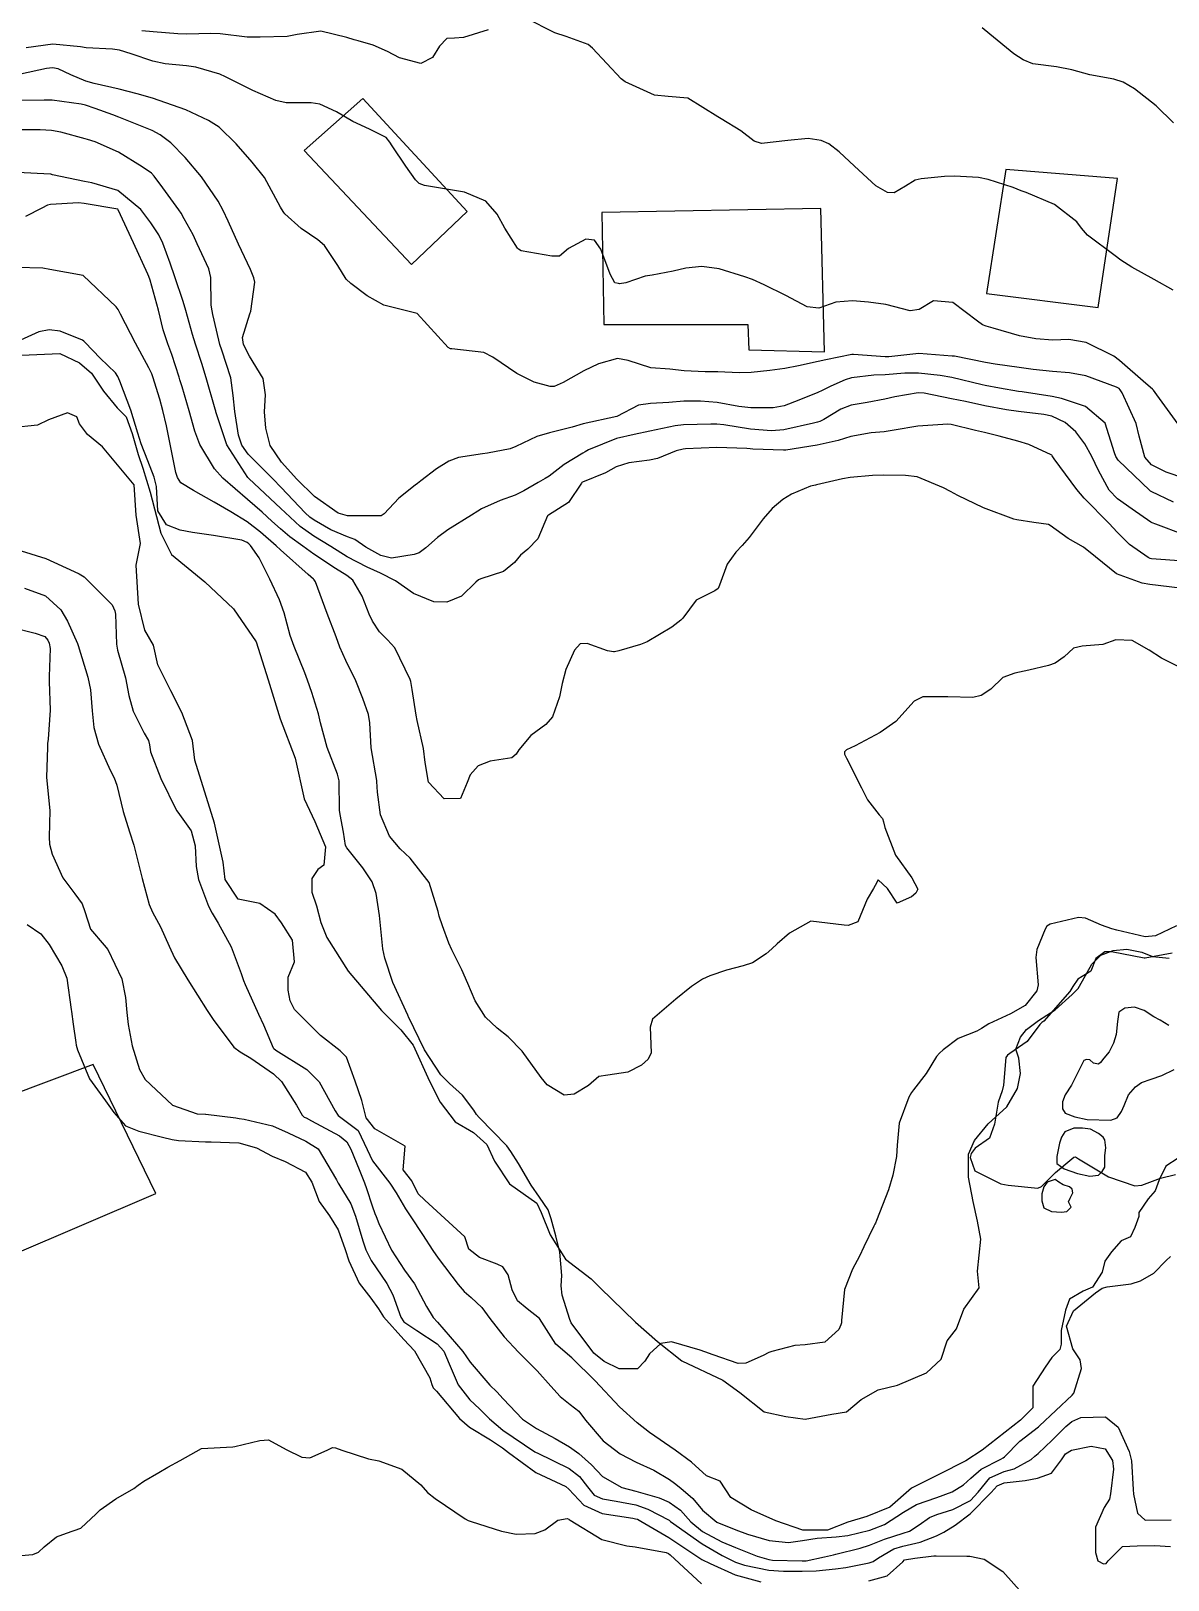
# Model space of a CAD drawing. Header units: metres. Extents: x 318500 to 325275, y 7408834 to 7428799.
# Drawn here: x 322051.9 to 322119.8, y 7422802 to 7422894.6 of the extents above; entities that cross this region are included whole.
import ezdxf

# ---------------------------------------------------------------- set-up
doc = ezdxf.new("R2010")
doc.units = ezdxf.units.M
doc.header["$MEASUREMENT"] = 0
for name, color, linetype in [('Curvas de Nivel 1m', 11, 'Continuous'), ('Curvas de Nivel 5m', 15, 'Continuous'), ('Edificações', 30, 'Continuous'), ('Hidrografia', 140, 'Continuous'), ('Vias Primárias', 230, 'Continuous')]:
    doc.layers.add(name, color=color, linetype=linetype)

msp = doc.modelspace()

# ---------------------------------------------------------------- linework, layer by layer
at = {"layer": 'Curvas de Nivel 1m', "flags": 128}
for points, elevation in [([(322120.129, 7422879.113), (322118.989, 7422879.75), (322117.662, 7422880.488), (322117.006, 7422880.909), (322116.676, 7422881.163), (322115.022, 7422882.408), (322114.659, 7422882.818), (322114.371, 7422883.19), (322113.045, 7422884.24), (322111.348, 7422884.943), (322111.057, 7422885.054), (322110.576, 7422885.245), (322109.067, 7422885.722), (322108.496, 7422885.841), (322107.07, 7422885.934), (322106.469, 7422885.898), (322105.067, 7422885.761), (322104.705, 7422885.684), (322104.127, 7422885.329), (322103.455, 7422884.935), (322103.054, 7422884.954), (322102.364, 7422885.35), (322101.077, 7422886.525), (322100.172, 7422887.384), (322099.558, 7422887.857), (322099.097, 7422888.066), (322098.321, 7422888.185), (322097.096, 7422888.061), (322095.536, 7422887.885), (322095.096, 7422888.016), (322094.283, 7422888.644), (322093.109, 7422889.354), (322092.925, 7422889.482), (322091.126, 7422890.597), (322089.948, 7422890.697), (322089.129, 7422890.771), (322087.37, 7422891.557), (322087.143, 7422891.741), (322085.432, 7422893.577), (322085.172, 7422893.789), (322083.852, 7422894.275), (322083.179, 7422894.494), (322081.437, 7422895.378)], 759), ([(322079.18, 7422894.676), (322077.712, 7422894.218), (322077.175, 7422894.186), (322076.71, 7422894.16), (322076.27, 7422893.699), (322075.85, 7422893.013), (322075.154, 7422892.661), (322073.881, 7422893.007), (322073.165, 7422893.388), (322072.316, 7422893.753), (322071.417, 7422894.011), (322071.173, 7422894.073), (322070.731, 7422894.217), (322069.178, 7422894.593), (322067.761, 7422894.397), (322067.175, 7422894.274), (322065.567, 7422894.238), (322065.174, 7422894.227), (322064.789, 7422894.238), (322063.168, 7422894.43), (322062.6, 7422894.447), (322061.168, 7422894.411), (322060.646, 7422894.429), (322059.169, 7422894.563), (322058.484, 7422894.623)], 759), ([(322120.435, 7422871.107), (322119.16, 7422872.862), (322118.964, 7422873.129), (322118.901, 7422873.195), (322118.502, 7422873.54), (322116.926, 7422874.914), (322116.592, 7422875.163), (322114.938, 7422875.983), (322113.897, 7422876.153), (322112.939, 7422876.13), (322111.916, 7422876.202), (322110.942, 7422876.391), (322109.367, 7422876.835), (322108.947, 7422876.961), (322108.734, 7422877.049), (322108.444, 7422877.268), (322106.966, 7422878.381), (322105.806, 7422878.469), (322104.959, 7422877.952), (322104.409, 7422877.875), (322102.964, 7422878.247), (322101.926, 7422878.395), (322100.967, 7422878.476), (322099.965, 7422878.385), (322098.96, 7422878.042), (322098.247, 7422878.121), (322096.971, 7422878.797), (322095.679, 7422879.44), (322094.984, 7422879.744), (322094.526, 7422879.916), (322092.994, 7422880.393), (322091.957, 7422880.524), (322090.994, 7422880.434), (322090.247, 7422880.255), (322088.987, 7422880.002), (322088.575, 7422879.946), (322087.422, 7422879.546), (322087.035, 7422879.493), (322086.979, 7422879.501), (322086.762, 7422879.553), (322086.479, 7422880.067), (322085.924, 7422881.566), (322085.55, 7422882.107), (322085.016, 7422882.167), (322083.996, 7422881.595), (322083.461, 7422881.145), (322083.003, 7422881.136), (322081.166, 7422881.47), (322081.009, 7422881.565), (322080.943, 7422881.631), (322080.192, 7422882.812), (322079.73, 7422883.649), (322079.041, 7422884.425), (322077.767, 7422884.962), (322077.051, 7422885.098), (322075.39, 7422885.372), (322075.057, 7422885.498), (322074.84, 7422885.713), (322074.271, 7422886.523), (322073.449, 7422887.735), (322073.312, 7422887.956), (322073.095, 7422888.233), (322072.087, 7422888.742), (322071.104, 7422889.188), (322070.113, 7422889.78), (322069.117, 7422890.232), (322068.607, 7422890.308), (322067.117, 7422890.305), (322066.498, 7422890.45), (322065.128, 7422891.047), (322063.481, 7422891.867), (322063.141, 7422892.015), (322061.707, 7422892.453), (322061.146, 7422892.527), (322059.872, 7422892.644), (322059.149, 7422892.812), (322057.854, 7422893.242), (322057.155, 7422893.458), (322056.722, 7422893.523), (322055.156, 7422893.595), (322054.822, 7422893.65), (322053.158, 7422893.819), (322051.578, 7422893.603)], 758), ([(322120.831, 7422867.851), (322119.717, 7422868.236), (322118.843, 7422868.676), (322118.433, 7422869.136), (322118.106, 7422870.385), (322117.915, 7422871.144), (322117.087, 7422872.967), (322116.975, 7422873.159), (322116.901, 7422873.235), (322116.751, 7422873.312), (322114.912, 7422873.998), (322113.935, 7422874.174), (322112.916, 7422874.255), (322111.767, 7422874.378), (322110.919, 7422874.481), (322109.485, 7422874.691), (322108.923, 7422874.791), (322107.056, 7422875.16), (322106.928, 7422875.175), (322104.93, 7422875.32), (322103.133, 7422875.132), (322102.927, 7422875.127), (322101.034, 7422875.263), (322100.928, 7422875.256), (322099.371, 7422874.945), (322098.922, 7422874.847), (322097.736, 7422874.59), (322096.915, 7422874.424), (322096.032, 7422874.314), (322094.911, 7422874.192), (322094.199, 7422874.169), (322092.911, 7422874.231), (322092.162, 7422874.231), (322090.912, 7422874.297), (322090.044, 7422874.382), (322088.914, 7422874.474), (322087.553, 7422874.911), (322086.922, 7422875.022), (322085.773, 7422874.711), (322084.911, 7422874.284), (322083.665, 7422873.599), (322083.142, 7422873.361), (322082.896, 7422873.35), (322081.932, 7422873.62), (322080.907, 7422874.122), (322079.465, 7422875.108), (322078.926, 7422875.38), (322077.022, 7422875.595), (322076.929, 7422875.61), (322076.795, 7422875.691), (322074.95, 7422877.71), (322072.957, 7422878.225), (322071.946, 7422878.775), (322070.976, 7422879.501), (322070.7, 7422879.773), (322070.192, 7422880.578), (322069.401, 7422881.786), (322069.013, 7422882.125), (322068.009, 7422882.795), (322067.029, 7422883.674), (322066.969, 7422883.76), (322066.93, 7422883.821), (322066.78, 7422884.077), (322065.81, 7422885.839), (322065.074, 7422886.767), (322064.133, 7422887.86), (322063.1, 7422888.848), (322062.478, 7422889.254), (322061.11, 7422889.9), (322059.12, 7422890.594), (322058.21, 7422890.853), (322057.128, 7422891.121), (322055.641, 7422891.464), (322055.134, 7422891.612), (322054.234, 7422891.994), (322053.48, 7422892.342), (322053.144, 7422892.407), (322052.796, 7422892.361), (322051.229, 7422892.029)], 757), ([(322120.146, 7422866.443), (322118.819, 7422867.08), (322118.785, 7422867.096), (322118.743, 7422867.131), (322116.847, 7422868.956), (322116.711, 7422869.161), (322116.636, 7422869.378), (322116.063, 7422871.168), (322114.885, 7422872.148), (322113.462, 7422872.63), (322112.893, 7422872.753), (322111.106, 7422873.027), (322110.897, 7422873.055), (322109.749, 7422873.252), (322108.902, 7422873.412), (322108.711, 7422873.454), (322106.909, 7422873.884), (322106.203, 7422874.008), (322104.912, 7422874.153), (322104.097, 7422874.143), (322102.911, 7422874.06), (322102.235, 7422874.025), (322100.907, 7422873.861), (322100.525, 7422873.756), (322099.678, 7422873.382), (322099.16, 7422873.123), (322098.894, 7422873.001), (322097.756, 7422872.538), (322096.882, 7422872.202), (322096.232, 7422872.078), (322094.879, 7422872.071), (322094.178, 7422872.159), (322092.884, 7422872.404), (322091.885, 7422872.485), (322090.885, 7422872.479), (322089.991, 7422872.406), (322088.882, 7422872.331), (322088.174, 7422872.244), (322086.87, 7422871.55), (322084.865, 7422871.12), (322084.2, 7422870.927), (322082.86, 7422870.589), (322082.106, 7422870.369), (322080.851, 7422869.758), (322080.498, 7422869.635), (322079.143, 7422869.358), (322078.845, 7422869.319), (322077.419, 7422869.104), (322076.838, 7422868.896), (322076.091, 7422868.438), (322075.167, 7422867.707), (322074.971, 7422867.556), (322074.816, 7422867.451), (322073.846, 7422866.682), (322072.978, 7422865.737), (322072.789, 7422865.622), (322072.659, 7422865.612), (322070.788, 7422865.616), (322070.225, 7422865.776), (322068.805, 7422866.767), (322067.747, 7422867.806), (322066.835, 7422868.821), (322066.15, 7422869.83), (322065.89, 7422870.864), (322065.822, 7422871.836), (322065.875, 7422872.845), (322065.745, 7422873.837), (322064.92, 7422875.17), (322064.566, 7422875.854), (322064.508, 7422876.281), (322064.948, 7422877.697), (322064.998, 7422877.849), (322065.235, 7422879.588), (322065.189, 7422879.847), (322064.987, 7422880.348), (322064.257, 7422881.858), (322063.654, 7422883.234), (322063.354, 7422883.867), (322063.038, 7422884.433), (322062.043, 7422885.885), (322061.077, 7422887.036), (322060.212, 7422887.913), (322059.577, 7422888.405), (322059.097, 7422888.649), (322057.912, 7422889.132), (322057.105, 7422889.456), (322056.746, 7422889.595), (322055.687, 7422889.971), (322055.113, 7422890.166), (322054.867, 7422890.23), (322053.117, 7422890.466), (322052.656, 7422890.475), (322051.116, 7422890.442)], 756), ([(322120.767, 7422862.908), (322118.841, 7422863.057), (322118.769, 7422863.074), (322118.635, 7422863.132), (322117.533, 7422863.901), (322116.785, 7422864.646), (322116.315, 7422865.165), (322114.813, 7422866.684), (322114.367, 7422867.187), (322113.027, 7422869.028), (322112.903, 7422869.209), (322112.878, 7422869.238), (322112.851, 7422869.263), (322111.505, 7422869.879), (322110.858, 7422870.087), (322109.734, 7422870.378), (322108.863, 7422870.596), (322108.326, 7422870.729), (322106.868, 7422871.078), (322106.673, 7422871.098), (322104.867, 7422870.991), (322103.457, 7422870.741), (322102.863, 7422870.646), (322102.087, 7422870.577), (322100.86, 7422870.369), (322100.102, 7422870.133), (322098.855, 7422869.843), (322096.986, 7422869.552), (322096.851, 7422869.548), (322095.017, 7422869.613), (322094.852, 7422869.624), (322094.655, 7422869.649), (322092.852, 7422869.698), (322090.977, 7422869.623), (322090.851, 7422869.61), (322090.42, 7422869.506), (322089.31, 7422869.056), (322088.841, 7422868.939), (322087.594, 7422868.787), (322086.835, 7422868.541), (322086.197, 7422868.192), (322084.821, 7422867.626), (322084.789, 7422867.612), (322084.765, 7422867.581), (322083.981, 7422866.414), (322082.791, 7422865.654), (322082.761, 7422865.64), (322082.737, 7422865.611), (322082.148, 7422864.244), (322081.55, 7422863.622), (322081.128, 7422863.263), (322080.758, 7422862.833), (322080.094, 7422862.296), (322078.743, 7422861.853), (322078.609, 7422861.795), (322078.452, 7422861.664), (322077.595, 7422860.809), (322076.722, 7422860.457), (322075.942, 7422860.477), (322074.729, 7422860.986), (322073.646, 7422861.726), (322072.747, 7422862.19), (322071.954, 7422862.549), (322070.761, 7422863.176), (322069.775, 7422863.78), (322068.776, 7422864.401), (322067.957, 7422864.978), (322067.047, 7422865.816), (322066.794, 7422866.069), (322064.876, 7422867.849), (322064.821, 7422867.914), (322063.568, 7422869.863), (322062.909, 7422871.831), (322062.903, 7422871.87), (322062.872, 7422872.002), (322062.336, 7422873.878), (322062.066, 7422874.73), (322061.683, 7422875.889), (322061.513, 7422876.469), (322061.118, 7422877.897), (322060.958, 7422878.425), (322060.464, 7422879.908), (322060.172, 7422880.732), (322059.748, 7422881.919), (322059.504, 7422882.411), (322059.022, 7422883.138), (322058.422, 7422883.936), (322057.047, 7422885.068), (322055.493, 7422885.533), (322055.054, 7422885.602), (322053.151, 7422886.009), (322053.081, 7422886.031), (322053.06, 7422886.037), (322053.028, 7422886.042), (322051.061, 7422886.139)], 754), ([(322120.551, 7422861.295), (322118.746, 7422861.515), (322118.286, 7422861.598), (322116.755, 7422862.149), (322115.484, 7422863.173), (322114.776, 7422863.757), (322113.851, 7422864.264), (322112.788, 7422865.05), (322112.687, 7422865.11), (322111.802, 7422865.225), (322110.792, 7422865.374), (322110.615, 7422865.42), (322108.803, 7422866.103), (322107.262, 7422866.835), (322106.817, 7422867.069), (322106.398, 7422867.296), (322104.829, 7422867.946), (322104.125, 7422868.032), (322102.831, 7422868.049), (322102.154, 7422868.026), (322100.828, 7422867.915), (322100.367, 7422867.835), (322098.821, 7422867.47), (322098.751, 7422867.461), (322098.456, 7422867.395), (322097.317, 7422866.908), (322096.808, 7422866.598), (322096.162, 7422866.068), (322095.625, 7422865.437), (322094.779, 7422864.323), (322094.372, 7422863.857), (322093.992, 7422863.458), (322093.481, 7422862.741), (322093.021, 7422861.467), (322092.926, 7422861.28), (322092.735, 7422861.134), (322091.625, 7422860.588), (322090.828, 7422859.498), (322090.709, 7422859.377), (322090.163, 7422858.966), (322088.696, 7422858.084), (322088.29, 7422857.938), (322086.992, 7422857.547), (322086.747, 7422857.492), (322086.689, 7422857.486), (322086.32, 7422857.556), (322085.109, 7422857.989), (322084.694, 7422857.971), (322084.347, 7422857.585), (322083.823, 7422856.443), (322083.615, 7422855.596), (322083.442, 7422854.804), (322083.033, 7422853.604), (322082.625, 7422853.141), (322081.739, 7422852.498), (322081.019, 7422851.626), (322080.866, 7422851.368), (322080.603, 7422851.147), (322079.301, 7422850.948), (322078.595, 7422850.674), (322078.115, 7422850.139), (322077.935, 7422849.67), (322077.527, 7422848.714), (322076.565, 7422848.696), (322075.623, 7422849.7), (322075.424, 7422850.875), (322075.328, 7422851.703), (322074.944, 7422853.389), (322074.877, 7422853.708), (322074.653, 7422855.239), (322074.563, 7422855.711), (322074.529, 7422855.845), (322073.618, 7422857.726), (322073.167, 7422858.205), (322072.699, 7422858.679), (322072.278, 7422859.318), (322072.075, 7422859.75), (322071.655, 7422860.827), (322071.102, 7422861.765), (322070.744, 7422862.048), (322070.058, 7422862.469), (322068.763, 7422863.333), (322068.107, 7422863.8), (322067.338, 7422864.374), (322066.78, 7422864.837), (322066.26, 7422865.304), (322065.67, 7422865.837), (322064.801, 7422866.603), (322063.322, 7422867.865), (322062.828, 7422868.424), (322061.952, 7422869.883), (322061.643, 7422870.674), (322061.319, 7422871.893), (322060.891, 7422873.332), (322060.755, 7422873.759), (322060.715, 7422873.903), (322060.275, 7422875.264), (322060.033, 7422875.913), (322059.768, 7422876.747), (322059.489, 7422877.922), (322058.977, 7422879.709), (322058.899, 7422879.931), (322058.837, 7422880.076), (322057.981, 7422881.94), (322057.065, 7422883.914), (322057.041, 7422883.95), (322055.035, 7422884.302), (322054.692, 7422884.329), (322053.033, 7422884.242), (322052.845, 7422884.2), (322052.514, 7422884.015), (322051.54, 7422883.509)], 753), ([(322120.681, 7422856.502), (322119.437, 7422857.119), (322118.697, 7422857.595), (322117.692, 7422858.158), (322116.706, 7422858.213), (322115.931, 7422857.938), (322114.7, 7422857.82), (322114.168, 7422857.718), (322113.623, 7422857.196), (322113.073, 7422856.816), (322112.682, 7422856.666), (322111.512, 7422856.387), (322110.675, 7422856.208), (322109.958, 7422855.953), (322109.236, 7422855.251), (322108.656, 7422854.877), (322108.158, 7422854.77), (322106.655, 7422854.806), (322105.161, 7422854.799), (322104.652, 7422854.536), (322103.563, 7422853.326), (322102.623, 7422852.671), (322101.119, 7422851.866), (322100.613, 7422851.625), (322100.479, 7422851.504), (322100.479, 7422851.371), (322100.606, 7422851.126), (322101.498, 7422849.356), (322101.86, 7422848.638), (322102.564, 7422847.755), (322102.753, 7422847.529), (322102.818, 7422847.336), (322102.902, 7422846.988), (322103.544, 7422845.325), (322104.51, 7422843.983), (322104.872, 7422843.306), (322104.751, 7422843.054), (322104.495, 7422842.837), (322103.635, 7422842.466), (322103.059, 7422843.332), (322102.508, 7422843.853), (322102.318, 7422843.527), (322102.23, 7422843.344), (322101.851, 7422842.707), (322101.286, 7422841.358), (322100.704, 7422841.139), (322100.477, 7422841.141), (322098.48, 7422841.39), (322097.199, 7422840.679), (322096.459, 7422840.028), (322096.149, 7422839.73), (322095.796, 7422839.43), (322094.982, 7422838.901), (322094.439, 7422838.72), (322093.437, 7422838.458), (322092.43, 7422838.128), (322091.99, 7422837.913), (322091.348, 7422837.486), (322090.412, 7422836.718), (322089.02, 7422835.521), (322088.865, 7422835.051), (322088.94, 7422833.521), (322088.753, 7422833.135), (322088.359, 7422832.782), (322087.538, 7422832.352), (322086.35, 7422832.185), (322085.812, 7422832.094), (322085.186, 7422831.567), (322084.335, 7422831.055), (322083.737, 7422830.992), (322082.71, 7422831.604), (322082.346, 7422832.036), (322081.227, 7422833.621), (322080.379, 7422834.482), (322079.727, 7422834.983), (322079.023, 7422835.65), (322078.404, 7422836.62), (322077.976, 7422837.667), (322077.617, 7422838.487), (322077.014, 7422839.682), (322076.845, 7422840.075), (322076.464, 7422841.114), (322076.261, 7422841.692), (322076.207, 7422841.96), (322075.664, 7422843.698), (322074.522, 7422845.155), (322073.919, 7422845.719), (322073.283, 7422846.474), (322072.755, 7422847.737), (322072.57, 7422849.099), (322072.531, 7422849.741), (322072.525, 7422849.797), (322072.2, 7422851.746), (322072.122, 7422853.245), (322072.032, 7422853.749), (322071.689, 7422854.71), (322071.286, 7422855.761), (322070.678, 7422856.972), (322070.323, 7422857.774), (322070.094, 7422858.378), (322069.573, 7422859.781), (322068.857, 7422861.67), (322068.792, 7422861.789), (322068.741, 7422861.841), (322068.428, 7422862.111), (322066.767, 7422863.596), (322066.513, 7422863.824), (322065.58, 7422864.64), (322064.784, 7422865.253), (322063.802, 7422865.86), (322062.799, 7422866.438), (322061.564, 7422867.133), (322060.815, 7422867.6), (322060.612, 7422867.903), (322060.517, 7422868.212), (322060.188, 7422869.91), (322059.955, 7422871.008), (322059.741, 7422871.917), (322059.557, 7422872.597), (322059.149, 7422873.926), (322059.086, 7422874.11), (322058.908, 7422874.471), (322058.113, 7422875.938), (322057.208, 7422877.686), (322057.076, 7422877.949), (322056.953, 7422878.123), (322054.98, 7422879.98), (322052.985, 7422880.351), (322052.568, 7422880.433), (322050.987, 7422880.474)], 752), ([(322120.329, 7422841.102), (322119.078, 7422840.514), (322118.47, 7422840.462), (322116.768, 7422840.855), (322116.477, 7422840.94), (322115.847, 7422841.159), (322114.888, 7422841.578), (322114.484, 7422841.617), (322112.79, 7422841.205), (322112.592, 7422841.095), (322112.476, 7422840.92), (322111.981, 7422839.691), (322111.924, 7422839.215), (322112.058, 7422837.581), (322111.983, 7422837.214), (322111.284, 7422836.348), (322110.406, 7422835.857), (322109.11, 7422835.249), (322108.682, 7422834.969), (322108.393, 7422834.811), (322107.29, 7422834.373), (322106.376, 7422833.698), (322106.161, 7422833.504), (322105.988, 7422833.294), (322105.363, 7422832.291), (322104.622, 7422831.307), (322104.501, 7422831.146), (322104.336, 7422830.863), (322103.762, 7422829.318), (322103.629, 7422827.991), (322103.595, 7422827.32), (322103.384, 7422826.213), (322103.114, 7422825.327), (322102.395, 7422823.491), (322102.331, 7422823.339), (322102.3, 7422823.278), (322102.237, 7422823.15), (322101.647, 7422821.92), (322101.376, 7422821.353), (322100.971, 7422820.586), (322100.479, 7422819.366), (322100.317, 7422817.524), (322100.299, 7422817.368), (322100.267, 7422817.26), (322100.154, 7422816.974), (322099.303, 7422816.218), (322098.14, 7422816.067), (322097.528, 7422816.011), (322096.134, 7422815.664), (322095.956, 7422815.599), (322095.619, 7422815.428), (322094.595, 7422814.971), (322094.122, 7422814.944), (322092.63, 7422815.465), (322092.133, 7422815.646), (322091.868, 7422815.74), (322090.141, 7422816.249), (322089.501, 7422816.149), (322088.841, 7422815.519), (322088.562, 7422815.084), (322088.116, 7422814.627), (322087.027, 7422814.63), (322086.123, 7422815.055), (322085.497, 7422815.559), (322084.157, 7422817.377), (322084.062, 7422817.581), (322083.609, 7422819.023), (322083.555, 7422819.589), (322083.581, 7422820.197), (322083.478, 7422821.591), (322083.236, 7422822.583), (322082.962, 7422823.599), (322082.772, 7422824.129), (322082.253, 7422824.897), (322081.753, 7422825.615), (322080.997, 7422826.905), (322080.551, 7422827.627), (322080.295, 7422827.95), (322078.647, 7422829.655), (322078.494, 7422829.83), (322078.324, 7422830.081), (322077.657, 7422830.994), (322076.884, 7422831.682), (322076.348, 7422832.199), (322075.39, 7422833.7), (322074.434, 7422835.665), (322074.415, 7422835.71), (322074.391, 7422835.77), (322073.497, 7422837.724), (322073.003, 7422839.17), (322072.885, 7422839.733), (322072.845, 7422840.126), (322072.688, 7422841.737), (322072.49, 7422843.045), (322072.258, 7422843.744), (322071.693, 7422844.571), (322070.732, 7422845.767), (322070.668, 7422845.904), (322070.539, 7422846.715), (322070.338, 7422847.772), (322070.31, 7422848.016), (322070.286, 7422849.773), (322070.183, 7422850.177), (322069.57, 7422851.78), (322069.172, 7422853.237), (322069.046, 7422853.786), (322068.649, 7422855.053), (322068.386, 7422855.794), (322068.236, 7422856.227), (322067.598, 7422857.806), (322067.361, 7422858.474), (322066.998, 7422859.816), (322066.722, 7422860.597), (322066.132, 7422861.829), (322065.497, 7422863.101), (322064.978, 7422863.847), (322064.876, 7422863.953), (322064.772, 7422864.028), (322064.467, 7422864.159), (322062.776, 7422864.448), (322061.516, 7422864.627), (322060.779, 7422864.767), (322059.961, 7422865.091), (322059.446, 7422865.92), (322059.358, 7422867.376), (322059.217, 7422867.924), (322058.835, 7422868.913), (322058.436, 7422869.934), (322058.236, 7422870.556), (322057.825, 7422871.94), (322057.167, 7422873.676), (322057.047, 7422873.949), (322056.903, 7422874.162), (322055.995, 7422875.042), (322055.092, 7422875.978), (322055.011, 7422876.059), (322054.931, 7422876.115), (322053.6, 7422876.663), (322052.937, 7422876.732), (322052.329, 7422876.623), (322051.003, 7422876.029)], 751), ([(322051.262, 7422863.526), (322052.756, 7422863.077), (322054.435, 7422862.294), (322054.743, 7422862.15), (322055.033, 7422861.976), (322056.715, 7422860.309), (322056.878, 7422859.948), (322056.905, 7422859.751), (322056.965, 7422857.947), (322057.034, 7422857.598), (322057.505, 7422855.942), (322057.711, 7422854.873), (322057.963, 7422853.937), (322058.617, 7422852.621), (322058.884, 7422852.197), (322058.947, 7422851.925), (322059.011, 7422851.516), (322059.613, 7422849.915), (322060.552, 7422848.014), (322060.627, 7422847.899), (322061.433, 7422846.78), (322061.667, 7422845.883), (322061.737, 7422844.656), (322061.871, 7422843.879), (322062.476, 7422842.294), (322062.698, 7422841.868), (322063.052, 7422841.276), (322063.821, 7422839.856), (322064.426, 7422838.268), (322064.567, 7422837.848), (322064.654, 7422837.609), (322065.45, 7422835.834), (322065.754, 7422835.2), (322066.328, 7422833.821), (322066.369, 7422833.772), (322066.501, 7422833.685), (322068.351, 7422832.514), (322069.077, 7422831.783), (322070.046, 7422830.041), (322070.219, 7422829.771), (322070.309, 7422829.707), (322071.419, 7422828.871), (322071.958, 7422827.745), (322072.28, 7422827.07), (322073.313, 7422825.724), (322073.685, 7422825.149), (322074.245, 7422824.183), (322074.559, 7422823.707), (322075.271, 7422822.652), (322075.884, 7422821.693), (322076.203, 7422821.248), (322077.399, 7422819.672), (322077.761, 7422819.251), (322078.172, 7422818.889), (322078.809, 7422818.293), (322079.288, 7422817.643), (322080.143, 7422816.53), (322081.001, 7422815.621), (322082.113, 7422814.499), (322082.934, 7422813.597), (322083.482, 7422812.978), (322084.089, 7422812.494), (322084.605, 7422812.092), (322084.997, 7422811.566), (322086.062, 7422810.321), (322087.072, 7422809.54), (322088.043, 7422809.053), (322089.082, 7422808.561), (322090.028, 7422808.014), (322090.322, 7422807.794), (322090.709, 7422807.49), (322091.412, 7422806.877), (322092.007, 7422806.172), (322092.852, 7422805.461), (322093.993, 7422805.003), (322094.681, 7422804.749), (322095.984, 7422804.359), (322097.139, 7422804.246), (322097.985, 7422804.365), (322098.857, 7422804.511), (322099.988, 7422804.578), (322100.68, 7422804.669), (322101.995, 7422804.988), (322102.261, 7422805.071), (322102.87, 7422805.327), (322104.007, 7422806.049), (322104.796, 7422806.519), (322106.016, 7422806.937), (322106.923, 7422807.276), (322107.599, 7422807.693), (322108.032, 7422808.087), (322108.663, 7422808.629), (322109.826, 7422809.233), (322109.981, 7422809.301), (322110.052, 7422809.372), (322110.978, 7422810.309), (322112.079, 7422811.153), (322112.111, 7422811.178), (322112.141, 7422811.209), (322114.099, 7422813.061), (322114.204, 7422813.178), (322114.65, 7422814.644), (322114.572, 7422815.173), (322114.14, 7422815.828), (322113.751, 7422817.186), (322114.169, 7422818.091), (322115.485, 7422819.16), (322115.891, 7422819.448), (322116.186, 7422819.537), (322117.622, 7422819.702), (322118.191, 7422819.882), (322118.98, 7422820.336), (322119.717, 7422821.107), (322119.971, 7422821.347)], 751), ([(322051.462, 7422861.289), (322052.722, 7422860.832), (322053.637, 7422859.996), (322054.043, 7422859.33), (322054.647, 7422857.981), (322054.688, 7422857.876), (322055.254, 7422855.971), (322055.409, 7422855.209), (322055.517, 7422853.967), (322055.616, 7422852.961), (322055.887, 7422851.961), (322056.587, 7422850.421), (322056.825, 7422849.948), (322056.994, 7422849.526), (322057.36, 7422847.942), (322057.74, 7422846.736), (322058.001, 7422845.935), (322058.5, 7422843.93), (322058.93, 7422842.376), (322059.13, 7422841.92), (322059.61, 7422841.057), (322060.115, 7422839.903), (322060.439, 7422839.192), (322061.232, 7422837.888), (322062.393, 7422836.057), (322062.507, 7422835.869), (322062.745, 7422835.508), (322063.988, 7422833.854), (322064.366, 7422833.582), (322065, 7422833.201), (322066.347, 7422832.269), (322066.832, 7422831.813), (322067.735, 7422830.383), (322068.074, 7422829.794), (322068.195, 7422829.678), (322068.308, 7422829.623), (322068.635, 7422829.458), (322070.298, 7422828.557), (322070.735, 7422828.204), (322070.98, 7422827.76), (322071.484, 7422826.54), (322071.798, 7422825.747), (322071.92, 7422825.407), (322072.246, 7422824.37), (322072.413, 7422823.908), (322072.483, 7422823.736), (322072.649, 7422823.318), (322073.414, 7422821.722), (322074.192, 7422820.531), (322074.78, 7422819.704), (322075.509, 7422818.354), (322075.904, 7422817.693), (322076.156, 7422817.412), (322077.672, 7422815.665), (322078.12, 7422815.018), (322079.295, 7422813.642), (322079.715, 7422813.255), (322080.092, 7422812.837), (322081.233, 7422811.618), (322082.072, 7422811.059), (322083.2, 7422810.456), (322084.056, 7422809.97), (322084.615, 7422809.572), (322085.363, 7422808.883), (322086.03, 7422808.197), (322087.187, 7422807.538), (322088.018, 7422807.319), (322089.409, 7422806.904), (322090.012, 7422806.653), (322090.693, 7422806.176), (322091.308, 7422805.48), (322091.991, 7422804.902), (322093.152, 7422804.289), (322093.977, 7422803.941), (322095.27, 7422803.431), (322095.967, 7422803.224), (322096.186, 7422803.197), (322097.966, 7422803.146), (322098.197, 7422803.157), (322099.3, 7422803.377), (322099.832, 7422803.512), (322099.973, 7422803.543), (322101.431, 7422803.896), (322101.981, 7422804.08), (322102.869, 7422804.445), (322103.992, 7422804.805), (322104.371, 7422804.93), (322104.959, 7422805.3), (322105.561, 7422805.738), (322106.006, 7422805.919), (322106.96, 7422806.226), (322108.015, 7422806.758), (322108.477, 7422807.253), (322109.17, 7422808.106), (322110.039, 7422808.497), (322110.62, 7422808.646), (322111.644, 7422809.214), (322111.865, 7422809.4), (322112.055, 7422809.57), (322112.901, 7422810.364), (322113.723, 7422811.185), (322114.083, 7422811.472), (322114.624, 7422811.711), (322116.086, 7422811.76), (322116.847, 7422811.142), (322117.505, 7422809.689), (322117.635, 7422809.134), (322117.739, 7422807.418), (322117.757, 7422807.133), (322118.009, 7422806.007), (322118.468, 7422805.586), (322120.005, 7422805.593)], 752), ([(322050.699, 7422858.959), (322052.099, 7422858.613), (322052.694, 7422858.406), (322052.868, 7422858.183), (322052.937, 7422858.006), (322052.996, 7422857.695), (322052.945, 7422856.006), (322052.954, 7422855.707), (322053.014, 7422854.004), (322052.88, 7422852.273), (322052.853, 7422852.006), (322052.843, 7422851.77), (322052.796, 7422850.007), (322052.813, 7422849.77), (322052.976, 7422848.004), (322052.94, 7422846.402), (322052.964, 7422845.996), (322053.123, 7422845.392), (322053.765, 7422843.987), (322054.486, 7422843.017), (322054.926, 7422842.423), (322055.083, 7422841.971), (322055.407, 7422840.914), (322056.226, 7422839.953), (322056.446, 7422839.688), (322057.287, 7422837.937), (322057.512, 7422836.824), (322057.587, 7422835.932), (322057.667, 7422835.214), (322057.913, 7422833.927), (322058.349, 7422832.522), (322058.689, 7422831.917), (322060.317, 7422830.386), (322061.8, 7422829.878), (322062.292, 7422829.853), (322062.31, 7422829.85), (322064.095, 7422829.631), (322064.308, 7422829.596), (322064.596, 7422829.548), (322066.303, 7422829.149), (322067.224, 7422828.731), (322068.295, 7422828.244), (322069.021, 7422827.783), (322070.115, 7422825.919), (322070.193, 7422825.771), (322070.215, 7422825.726), (322070.259, 7422825.667), (322070.977, 7422824.482), (322071.259, 7422823.75), (322071.69, 7422822.273), (322071.873, 7422821.743), (322072.2, 7422821.097), (322073.127, 7422819.726), (322073.493, 7422819.04), (322073.958, 7422817.713), (322074.156, 7422817.439), (322074.932, 7422816.914), (322076.137, 7422816.122), (322076.533, 7422815.676), (322076.857, 7422814.934), (322077.387, 7422813.667), (322078.091, 7422812.782), (322078.678, 7422812.244), (322079.261, 7422811.642), (322080.07, 7422810.964), (322081.979, 7422809.673), (322082.05, 7422809.628), (322082.109, 7422809.599), (322084.036, 7422808.662), (322084.655, 7422808.196), (322085.121, 7422807.563), (322085.529, 7422807.071), (322086.013, 7422806.849), (322086.848, 7422806.705), (322088.01, 7422806.49), (322088.733, 7422806.245), (322090.001, 7422805.576), (322090.044, 7422805.543), (322090.096, 7422805.499), (322091.98, 7422804.17), (322093.168, 7422803.458), (322093.964, 7422803.076), (322094.509, 7422802.895), (322095.958, 7422802.589), (322096.839, 7422802.525), (322097.957, 7422802.52), (322098.793, 7422802.546), (322099.959, 7422802.665), (322100.575, 7422802.746), (322101.965, 7422803.022), (322102.196, 7422803.107), (322102.521, 7422803.332), (322103.439, 7422803.857), (322103.981, 7422804.019), (322105.019, 7422804.266), (322105.99, 7422804.65), (322106.419, 7422804.858), (322107.093, 7422805.274), (322108.007, 7422805.952), (322109.254, 7422807.241), (322109.621, 7422807.641), (322110.029, 7422807.802), (322111.297, 7422807.952), (322112.033, 7422808.094), (322112.852, 7422808.384), (322113.455, 7422809.189), (322113.704, 7422809.537), (322114.059, 7422809.756), (322115.224, 7422810.001), (322116.061, 7422809.853), (322116.506, 7422809.145), (322116.563, 7422808.624), (322116.388, 7422807.146), (322116.323, 7422806.841), (322116.012, 7422806.332), (322115.5, 7422805.157), (322115.498, 7422803.637), (322115.639, 7422803.155), (322115.967, 7422802.96), (322116.127, 7422802.989), (322116.253, 7422803.147), (322117.115, 7422804.007), (322117.984, 7422804.053), (322119.037, 7422804.061), (322119.984, 7422804.01)], 753), ([(322051.633, 7422841.184), (322052.456, 7422840.626), (322052.955, 7422839.995), (322053.702, 7422838.717), (322053.995, 7422837.984), (322054.265, 7422836.108), (322054.279, 7422835.981), (322054.382, 7422835.228), (322054.535, 7422834.141), (322054.567, 7422833.977), (322054.648, 7422833.694), (322055.357, 7422831.965), (322056.321, 7422830.652), (322056.805, 7422829.943), (322057.514, 7422829.144), (322058.299, 7422828.834), (322059.729, 7422828.472), (322060.294, 7422828.328), (322060.676, 7422828.276), (322062.293, 7422828.201), (322062.627, 7422828.198), (322064.293, 7422828.133), (322065.332, 7422827.83), (322066.283, 7422827.343), (322067.057, 7422827.03), (322068.269, 7422826.381), (322068.655, 7422825.786), (322069.09, 7422824.623), (322069.708, 7422823.768), (322070.228, 7422822.929), (322070.638, 7422821.756), (322070.863, 7422821.09), (322071.467, 7422819.747), (322072.171, 7422818.849), (322072.636, 7422818.204), (322072.94, 7422817.728), (322074.14, 7422816.375), (322074.777, 7422815.7), (322075.697, 7422814.095), (322075.818, 7422813.684), (322075.908, 7422813.493), (322076.096, 7422813.282), (322077.478, 7422811.666), (322078.072, 7422811.146), (322079.33, 7422810.372), (322080.054, 7422809.901), (322080.408, 7422809.625), (322082.033, 7422808.436), (322083.829, 7422807.582), (322084.018, 7422807.422), (322084.911, 7422806.468), (322086.004, 7422805.969), (322087.838, 7422805.695), (322088.001, 7422805.668), (322088.106, 7422805.633), (322088.31, 7422805.525), (322089.986, 7422804.539), (322091.604, 7422803.475), (322091.966, 7422803.236), (322092.449, 7422802.979), (322093.953, 7422802.318), (322095.486, 7422801.888)], 754), ([(322101.949, 7422801.959), (322103.034, 7422802.243), (322103.967, 7422803.084), (322104.077, 7422803.201), (322104.684, 7422803.303), (322105.821, 7422803.443), (322105.972, 7422803.452), (322107.802, 7422803.433), (322107.973, 7422803.431), (322108.839, 7422803.247), (322109.959, 7422802.501), (322111.1, 7422801.218)], 754)]:
    msp.add_lwpolyline(points, dxfattribs=dict(at, elevation=elevation))
at = {"layer": 'Curvas de Nivel 5m', "flags": 128}
for points, elevation in [([(322120.152, 7422889.114), (322119.125, 7422890.122), (322117.828, 7422891.15), (322117.146, 7422891.541), (322116.579, 7422891.735), (322115.152, 7422891.988), (322114.078, 7422892.275), (322113.159, 7422892.461), (322111.755, 7422892.637), (322111.165, 7422892.882), (322110.608, 7422893.246), (322109.182, 7422894.425), (322108.715, 7422894.797)], 760), ([(322120.791, 7422864.494), (322119.095, 7422865.126), (322118.878, 7422865.206), (322118.801, 7422865.245), (322117.674, 7422866.018), (322116.812, 7422866.631), (322116.312, 7422867.165), (322115.675, 7422868.334), (322115.268, 7422869.176), (322114.857, 7422869.92), (322114.322, 7422870.646), (322113.681, 7422871.198), (322112.876, 7422871.585), (322112.406, 7422871.688), (322110.879, 7422871.854), (322110.174, 7422871.953), (322108.884, 7422872.204), (322107.718, 7422872.447), (322106.89, 7422872.624), (322105.248, 7422872.962), (322104.895, 7422872.977), (322103.497, 7422872.728), (322102.889, 7422872.589), (322101.852, 7422872.389), (322100.883, 7422872.228), (322100.26, 7422871.996), (322099.249, 7422871.386), (322099.006, 7422871.251), (322098.868, 7422871.211), (322098.635, 7422871.161), (322096.863, 7422870.759), (322096.13, 7422870.699), (322094.864, 7422870.801), (322093.266, 7422871.066), (322092.866, 7422871.106), (322092.493, 7422871.102), (322090.866, 7422871.061), (322090.361, 7422871.003), (322088.861, 7422870.679), (322087.909, 7422870.49), (322086.857, 7422870.242), (322085.192, 7422869.575), (322084.977, 7422869.449), (322084.847, 7422869.372), (322083.736, 7422868.697), (322082.826, 7422867.999), (322082.593, 7422867.843), (322082.183, 7422867.616), (322081.327, 7422867.11), (322080.808, 7422866.861), (322079.901, 7422866.546), (322078.796, 7422866.037), (322078.561, 7422865.896), (322078.194, 7422865.669), (322076.781, 7422864.785), (322076.151, 7422864.321), (322075.463, 7422863.703), (322075.058, 7422863.414), (322074.764, 7422863.305), (322073.411, 7422863.08), (322072.763, 7422863.242), (322071.87, 7422863.754), (322071.216, 7422864.205), (322070.776, 7422864.369), (322069.777, 7422864.783), (322068.786, 7422865.353), (322068.528, 7422865.534), (322068.245, 7422865.798), (322066.813, 7422867.323), (322066.306, 7422867.828), (322064.842, 7422869.305), (322064.459, 7422869.854), (322064.269, 7422870.443), (322064.045, 7422871.858), (322063.936, 7422872.807), (322063.802, 7422873.861), (322063.267, 7422875.525), (322063.151, 7422875.868), (322062.939, 7422876.721), (322062.736, 7422877.662), (322062.682, 7422877.874), (322062.622, 7422878.208), (322062.617, 7422879.875), (322062.48, 7422880.386), (322061.793, 7422881.888), (322061.548, 7422882.424), (322061.025, 7422883.385), (322060.831, 7422883.706), (322060.703, 7422883.905), (322059.746, 7422885.223), (322059.229, 7422885.927), (322059.063, 7422886.098), (322058.51, 7422886.494), (322057.081, 7422887.367), (322055.688, 7422887.971), (322055.232, 7422888.118), (322055.092, 7422888.159), (322053.643, 7422888.556), (322053.09, 7422888.65), (322052.414, 7422888.693), (322051.09, 7422888.699)], 755), ([(322120.08, 7422839.481), (322118.451, 7422839.177), (322118.402, 7422839.18), (322116.456, 7422839.549), (322116.049, 7422839.564), (322115.508, 7422839.164), (322115.207, 7422838.4), (322114.431, 7422837.918), (322114.132, 7422837.477), (322113.952, 7422837.187), (322112.402, 7422835.411), (322112.288, 7422835.324), (322112.157, 7422835.212), (322111.406, 7422834.199), (322110.374, 7422833.468), (322110.23, 7422833.374), (322110.132, 7422833.234), (322109.991, 7422831.59), (322109.909, 7422831.236), (322109.668, 7422830.574), (322109.446, 7422829.243), (322109.147, 7422828.408), (322108.298, 7422827.815), (322108.054, 7422827.504), (322108, 7422827.264), (322108.278, 7422826.469), (322109.823, 7422825.68), (322110.266, 7422825.61), (322112.045, 7422825.43), (322112.265, 7422825.529), (322113.104, 7422826.372), (322114.073, 7422827.183), (322114.2, 7422827.273), (322114.292, 7422827.29), (322114.471, 7422827.177), (322116.274, 7422826.113), (322117.834, 7422825.567), (322118.267, 7422825.606), (322119.367, 7422826.02), (322120.277, 7422826.253)], 750), ([(322050.578, 7422803.404), (322051.963, 7422803.525), (322052.304, 7422803.657), (322052.655, 7422803.993), (322053.378, 7422804.587), (322053.982, 7422804.81), (322054.847, 7422805.107), (322055.762, 7422805.954), (322056.003, 7422806.203), (322056.922, 7422806.85), (322058.016, 7422807.477), (322058.27, 7422807.665), (322058.605, 7422807.914), (322059.496, 7422808.438), (322060.033, 7422808.738), (322060.773, 7422809.155), (322062.05, 7422809.87), (322063.929, 7422809.964), (322064.052, 7422809.98), (322065.54, 7422810.343), (322066.058, 7422810.384), (322067.11, 7422809.804), (322068.043, 7422809.35), (322068.518, 7422809.307), (322069.567, 7422809.767), (322069.892, 7422809.923), (322070.052, 7422809.896), (322070.446, 7422809.756), (322072.043, 7422809.253), (322072.655, 7422809.117), (322074.034, 7422808.632), (322075.153, 7422807.693), (322075.565, 7422807.236), (322076.012, 7422806.87), (322077.81, 7422805.662), (322077.998, 7422805.554), (322078.166, 7422805.489), (322079.989, 7422804.926), (322080.859, 7422804.745), (322081.988, 7422804.782), (322082.577, 7422805.008), (322083.348, 7422805.587), (322083.904, 7422805.678), (322084.001, 7422805.641), (322084.037, 7422805.616), (322084.094, 7422805.579), (322085.983, 7422804.415), (322087.468, 7422804.045), (322087.977, 7422803.983), (322089.835, 7422803.639), (322089.971, 7422803.578), (322090.073, 7422803.498), (322091.945, 7422801.782)], 755)]:
    msp.add_lwpolyline(points, dxfattribs=dict(at, elevation=elevation))
at = {"layer": 'Edificações'}
for points in [[(322068.194, 7422887.455), (322074.614, 7422880.637), (322077.93, 7422883.821), (322071.689, 7422890.579)], [(322110.134, 7422886.324), (322108.969, 7422878.913), (322115.642, 7422878.066), (322116.808, 7422885.795)], [(322085.978, 7422883.75), (322086.109, 7422877.057), (322094.703, 7422877.057), (322094.769, 7422875.549), (322099.296, 7422875.418), (322099.066, 7422884.003)], [(322046.95, 7422831.977), (322042.752, 7422830.376), (322045.576, 7422823.205), (322049.163, 7422824.655), (322050.613, 7422821.375), (322059.313, 7422825.112), (322055.574, 7422832.817), (322047.76, 7422829.899)]]:
    msp.add_lwpolyline(points, close=True, dxfattribs=at)
at = {"layer": 'Hidrografia'}
for points in [[(322050.838, 7422875.198), (322053.583, 7422875.318), (322054.755, 7422874.777), (322055.476, 7422874.147), (322056.197, 7422873.065), (322057.009, 7422872.074), (322057.55, 7422871.533), (322057.91, 7422870.542), (322058.271, 7422869.28), (322058.541, 7422868.469), (322058.992, 7422867.028), (322059.623, 7422864.594), (322060.262, 7422863.306), (322062.246, 7422861.684), (322063.959, 7422860.062), (322065.311, 7422858.079), (322066.032, 7422855.826), (322066.753, 7422853.483), (322067.655, 7422851.14), (322068.196, 7422848.707), (322068.827, 7422847.355), (322069.458, 7422845.823), (322069.368, 7422844.742), (322069.007, 7422844.472), (322068.647, 7422843.931), (322068.647, 7422843.12), (322068.917, 7422842.309), (322069.188, 7422841.318), (322069.548, 7422840.417), (322070.82, 7422838.399), (322072.804, 7422836.056), (322073.976, 7422834.885), (322074.697, 7422833.984), (322075.689, 7422831.821), (322076.32, 7422830.559), (322077.222, 7422829.388), (322078.304, 7422828.757), (322079.115, 7422828.036), (322079.566, 7422827.045), (322080.467, 7422825.693), (322082.09, 7422824.522), (322082.361, 7422823.981), (322082.902, 7422822.629), (322083.803, 7422821.187), (322085.336, 7422820.016), (322085.877, 7422819.475), (322088.001, 7422817.419), (322089.305, 7422816.261), (322090.754, 7422815.102), (322093.217, 7422813.944), (322094.231, 7422813.219), (322095.68, 7422812.061), (322096.984, 7422811.771), (322098.144, 7422811.626), (322099.737, 7422811.916), (322100.607, 7422812.061), (322101.476, 7422812.785), (322102.491, 7422813.364), (322103.65, 7422813.654), (322105.388, 7422814.378), (322106.268, 7422815.202), (322106.631, 7422816.291), (322107.175, 7422817.017), (322107.629, 7422818.196), (322108.537, 7422819.466), (322108.446, 7422820.464), (322108.628, 7422822.37), (322108.446, 7422823.459), (322108.174, 7422824.638), (322107.902, 7422826.09), (322107.902, 7422827.451), (322108.265, 7422828.267), (322109.082, 7422829.266), (322110.183, 7422830.287), (322110.819, 7422831.376), (322111, 7422832.283), (322110.909, 7422833.19), (322110.728, 7422833.735), (322111, 7422834.461), (322111.363, 7422834.914), (322112.089, 7422835.459), (322113.088, 7422836.094), (322114.087, 7422837.001), (322114.45, 7422837.364), (322114.722, 7422837.818), (322115.267, 7422838.816), (322115.811, 7422839.36), (322116.538, 7422839.632), (322117.355, 7422839.723), (322118.262, 7422839.542), (322118.898, 7422839.269), (322119.896, 7422839.179)], [(322120.432, 7422827.223), (322119.701, 7422826.736), (322119.295, 7422825.925), (322119.052, 7422825.276), (322118.646, 7422824.789), (322118.077, 7422823.977), (322118.077, 7422823.734), (322117.834, 7422823.084), (322117.59, 7422822.516), (322117.022, 7422822.273), (322116.453, 7422821.624), (322116.047, 7422821.055), (322115.885, 7422820.406), (322115.317, 7422819.514), (322114.748, 7422819.27), (322113.936, 7422818.783), (322113.693, 7422818.134), (322113.449, 7422816.917), (322113.449, 7422816.105), (322113.368, 7422815.78), (322112.881, 7422815.294), (322112.475, 7422814.725), (322111.744, 7422813.589), (322111.744, 7422812.859), (322111.744, 7422812.291), (322111.013, 7422811.56), (322108.718, 7422809.767), (322107.744, 7422809.118), (322106.12, 7422808.307), (322104.496, 7422807.495), (322103.197, 7422806.359), (322101.817, 7422805.791), (322100.68, 7422805.466), (322099.462, 7422804.979), (322098, 7422804.979), (322096.377, 7422805.547), (322094.915, 7422806.197), (322093.697, 7422806.927), (322093.048, 7422807.901), (322092.236, 7422808.226), (322091.342, 7422809.037), (322090.368, 7422809.767), (322088.825, 7422810.822), (322088.095, 7422811.391), (322087.039, 7422812.364), (322085.578, 7422813.906), (322084.197, 7422815.286), (322083.223, 7422816.098), (322082.249, 7422817.639), (322081.518, 7422818.208), (322080.95, 7422818.694), (322080.625, 7422819.344), (322080.381, 7422820.236), (322080.057, 7422820.723), (322079.732, 7422820.886), (322078.676, 7422821.291), (322078.027, 7422821.778), (322077.783, 7422822.509), (322075.393, 7422824.702), (322075.004, 7422825.091), (322074.615, 7422825.868), (322074.097, 7422826.516), (322074.227, 7422827.941), (322072.412, 7422828.977), (322071.894, 7422829.625), (322071.635, 7422830.661), (322071.246, 7422831.827), (322070.727, 7422833.252), (322070.339, 7422833.641), (322069.172, 7422834.547), (322067.617, 7422836.102), (322067.358, 7422836.62), (322067.228, 7422837.268), (322067.228, 7422838.045), (322067.617, 7422838.952), (322067.487, 7422840.247), (322066.839, 7422841.283), (322066.45, 7422841.801), (322065.543, 7422842.449), (322064.247, 7422842.708), (322063.47, 7422843.874), (322063.34, 7422844.91), (322062.822, 7422847.242), (322061.649, 7422851.021), (322061.519, 7422852.186), (322060.871, 7422853.87), (322060.223, 7422855.166), (322059.446, 7422856.72), (322059.186, 7422857.886), (322058.668, 7422858.793), (322058.279, 7422860.347), (322058.15, 7422862.679), (322058.409, 7422863.974), (322058.15, 7422865.658), (322058.02, 7422867.472), (322056.134, 7422869.753), (322055.245, 7422870.48), (322054.76, 7422871.126), (322054.599, 7422871.53), (322054.033, 7422871.772), (322052.901, 7422871.369), (322052.255, 7422871.045), (322050.719, 7422870.884)], [(322119.877, 7422835.147), (322119.352, 7422835.462), (322118.985, 7422835.671), (322118.407, 7422836.039), (322117.83, 7422836.248), (322117.253, 7422836.196), (322116.888, 7422835.952), (322116.806, 7422835.397), (322116.728, 7422834.623), (322116.571, 7422834.098), (322116.309, 7422833.574), (322115.994, 7422833.207), (322115.784, 7422832.944), (322115.679, 7422832.84), (322115.364, 7422832.892), (322115.154, 7422833.102), (322114.944, 7422833.128), (322114.787, 7422833.049), (322114.052, 7422831.581), (322113.685, 7422831.004), (322113.528, 7422830.584), (322113.528, 7422830.165), (322113.685, 7422829.903), (322114.262, 7422829.693), (322114.997, 7422829.536), (322116.414, 7422829.483), (322116.781, 7422829.641), (322117.043, 7422830.008), (322117.201, 7422830.375), (322117.463, 7422831.004), (322117.883, 7422831.476), (322118.25, 7422831.738), (322118.827, 7422831.948), (322119.457, 7422832.158), (322120.191, 7422832.525)]]:
    msp.add_lwpolyline(points, dxfattribs=at)
for points in [[(322115.677, 7422828.693), (322115.2, 7422828.958), (322114.724, 7422829.011), (322114.194, 7422829.011), (322113.665, 7422828.799), (322113.453, 7422828.481), (322113.347, 7422828.111), (322113.188, 7422827.317), (322113.188, 7422826.894), (322113.612, 7422826.576), (322114.406, 7422826.312), (322115.148, 7422826.153), (322115.677, 7422826.206), (322115.889, 7422826.417), (322116.048, 7422826.682), (322116.048, 7422827.37), (322116.101, 7422827.846), (322116.048, 7422828.323), (322115.942, 7422828.481)], [(322114.034, 7422824.299), (322113.875, 7422824.617), (322113.981, 7422824.828), (322114.14, 7422825.146), (322114.087, 7422825.358), (322113.928, 7422825.516), (322113.558, 7422825.622), (322113.293, 7422825.781), (322113.081, 7422825.94), (322112.6, 7422825.783), (322112.393, 7422825.516), (322112.287, 7422825.093), (322112.287, 7422824.67), (322112.393, 7422824.246), (322112.869, 7422824.035), (322113.452, 7422823.982), (322113.77, 7422824.035)]]:
    msp.add_lwpolyline(points, close=True, dxfattribs=at)
at = {"layer": 'Vias Primárias'}
for points in [[(323715.644, 7420145.548, 0), (323709.04, 7420132.939)], [(323831.088, 7420001.787, 0), (323833.844, 7420008.443, 0.220888)]]:
    msp.add_lwpolyline(points, format="xyb", dxfattribs=at)

doc.saveas('drawing.dxf')
